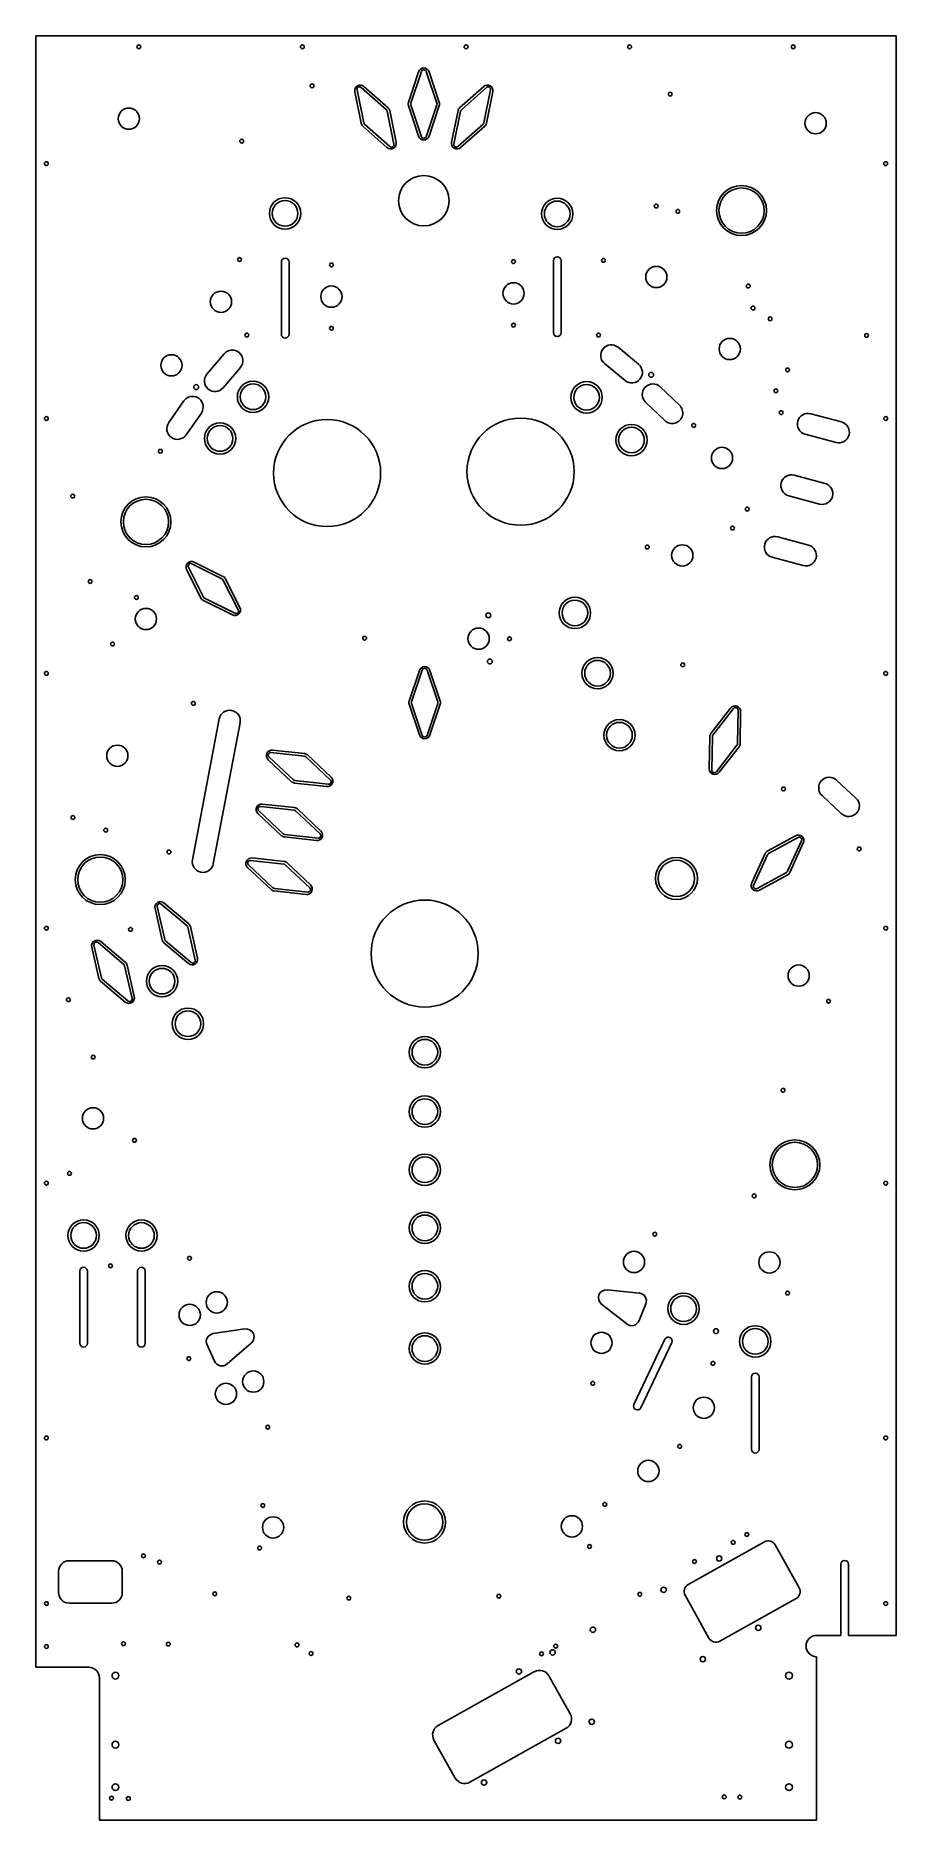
# Model space of a CAD drawing. Extents: x 247.1 to 267.3, y 512.4 to 554.4.
import ezdxf

# ---------------------------------------------------------------- set-up
doc = ezdxf.new("R2010")
doc.units = 0
doc.header["$MEASUREMENT"] = 0
for name, color, linetype in [('DF500', 5, 'CONTINUOUS'), ('MIRCO_250', 4, 'CONTINUOUS'), ('MIRCO_500', 4, 'CONTINUOUS')]:
    doc.layers.add(name, color=color, linetype=linetype)

msp = doc.modelspace()

# ---------------------------------------------------------------- linework, layer by layer
at = {"layer": 'DF500', "color": 5, "linetype": 'CONTINUOUS'}
for p, q in [((247.056, 554.394), (247.056, 515.985)), ((247.056, 554.394), (267.305, 554.394)), ((267.305, 554.394), (267.306, 516.735)), ((259.237, 549.101), (259.237, 547.401)), ((259.417, 549.101), (259.417, 547.401)), ((252.836, 549.067), (252.836, 547.367)), ((253.016, 549.067), (253.016, 547.367)), ((260.758, 547.06), (261.241, 546.662)), ((251.085, 546.429), (251.49, 546.906)), ((251.871, 546.582), (251.466, 546.106)), ((260.922, 546.276), (260.44, 546.674)), ((250.185, 545.285), (250.542, 545.798)), ((261.858, 545.335), (261.406, 545.766)), ((261.752, 546.128), (262.204, 545.696)), ((250.953, 545.512), (250.596, 544.999)), ((265.292, 545.495), (266.017, 545.301)), ((265.163, 545.012), (265.887, 544.818)), ((264.904, 544.047), (265.629, 543.852)), ((264.775, 543.564), (265.499, 543.369)), ((264.516, 542.598), (265.241, 542.404)), ((264.387, 542.115), (265.111, 541.921)), ((251.373, 538.312), (250.744, 534.996)), ((251.864, 538.218), (251.235, 534.903)), ((266.017, 536.08), (265.559, 536.505)), ((265.899, 536.871), (266.357, 536.446)), ((248.093, 525.313), (248.093, 523.613)), ((248.273, 525.313), (248.273, 523.613)), ((249.454, 525.312), (249.454, 523.612)), ((249.634, 525.312), (249.634, 523.612)), ((261.255, 524.796), (260.502, 524.869)), ((260.368, 524.535), (260.963, 524.067)), ((261.252, 524.145), (261.411, 524.54)), ((251.979, 523.949), (251.231, 523.839)), ((251.088, 523.575), (251.266, 523.188)), ((251.559, 523.125), (252.13, 523.622)), ((261.859, 523.706), (261.131, 522.17)), ((262.022, 523.629), (261.294, 522.093)), ((263.897, 522.819), (263.897, 521.119)), ((264.077, 522.819), (264.077, 521.119)), ((264.201, 518.937), (262.407, 517.934)), ((265.02, 517.858), (264.456, 518.865)), ((247.844, 518.494), (248.842, 518.494)), ((247.594, 517.744), (247.594, 518.244)), ((249.092, 518.244), (249.092, 517.744)), ((266.001, 518.41), (266.001, 516.735)), ((266.181, 518.41), (266.181, 516.735)), ((262.335, 517.679), (262.898, 516.672)), ((263.153, 516.6), (264.947, 517.603)), ((248.842, 517.494), (247.844, 517.494)), ((265.431, 516.735), (266.001, 516.735)), ((266.181, 516.735), (267.306, 516.735)), ((248.306, 515.985), (247.056, 515.985)), ((265.431, 516.235), (265.431, 512.383)), ((248.556, 512.383), (248.556, 515.735)), ((258.791, 515.882), (256.523, 514.613)), ((259.633, 514.889), (259.132, 515.785)), ((256.427, 514.273), (256.928, 513.376)), ((257.268, 513.28), (259.537, 514.549)), ((248.556, 512.383), (265.431, 512.383))]:
    msp.add_line(p, q, dxfattribs=at)
for centre, radius in [((249.481, 554.133), 0.0445), ((253.331, 554.133), 0.0445), ((257.181, 554.133), 0.0445), ((261.031, 554.133), 0.0445), ((264.881, 554.133), 0.0445), ((253.557, 553.213), 0.0445), ((261.985, 553.02), 0.0445), ((249.247, 552.441), 0.25), ((265.407, 552.334), 0.25), ((251.902, 551.911), 0.0445), ((247.306, 551.383), 0.0445), ((267.056, 551.383), 0.0445), ((256.188, 550.509), 0.594), ((261.655, 550.385), 0.0445), ((262.163, 550.258), 0.0445), ((251.851, 549.125), 0.0445), ((258.299, 549.075), 0.0445), ((260.416, 549.105), 0.0445), ((254.014, 548.998), 0.0445), ((261.66, 548.714), 0.25), ((251.414, 548.13), 0.25), ((254.014, 548.252), 0.25), ((258.299, 548.328), 0.25), ((263.823, 548.501), 0.0445), ((263.935, 547.983), 0.0445), ((254.014, 547.506), 0.0445), ((258.299, 547.582), 0.0445), ((264.336, 547.729), 0.0445), ((252.024, 547.348), 0.0445), ((260.3, 547.348), 0.0445), ((263.387, 547.018), 0.25), ((266.606, 547.338), 0.0445), ((250.25, 546.634), 0.25), ((250.83, 546.122), 0.0575), ((261.537, 546.412), 0.0575), ((264.747, 546.526), 0.0445), ((264.473, 546.033), 0.0445), ((247.306, 545.383), 0.0445), ((253.912, 544.099), 1.26), ((258.464, 544.132), 1.26), ((264.595, 545.521), 0.0445), ((267.056, 545.383), 0.0445), ((262.539, 545.221), 0.0445), ((249.988, 544.612), 0.0445), ((263.204, 544.454), 0.25), ((247.926, 543.556), 0.0445), ((263.798, 543.251), 0.0445), ((263.453, 542.804), 0.0445), ((261.447, 542.357), 0.0445), ((262.27, 542.159), 0.25), ((248.338, 541.545), 0.0445), ((249.424, 541.169), 0.0445), ((249.649, 540.663), 0.25), ((257.705, 540.748), 0.0575), ((257.477, 540.2), 0.25), ((248.861, 540.073), 0.0445), ((254.796, 540.21), 0.0445), ((258.203, 540.195), 0.0445), ((257.741, 539.661), 0.0575), ((262.28, 539.585), 0.0445), ((247.306, 539.383), 0.0445), ((267.056, 539.383), 0.0445), ((250.765, 538.676), 0.0445), ((248.977, 537.443), 0.25), ((264.651, 536.661), 0.0445), ((247.932, 535.991), 0.0445), ((248.703, 535.691), 0.0445), ((266.433, 535.249), 0.0445), ((250.191, 535.178), 0.0445), ((256.207, 532.787), 1.26), ((247.306, 533.383), 0.0445), ((249.287, 533.356), 0.0445), ((267.056, 533.383), 0.0445), ((265.009, 532.269), 0.25), ((247.825, 531.7), 0.0445), ((265.712, 531.665), 0.0445), ((248.409, 530.35), 0.0445), ((264.641, 529.568), 0.0445), ((248.404, 528.908), 0.25), ((249.379, 528.39), 0.0445), ((247.306, 527.383), 0.0445), ((247.85, 527.613), 0.0445), ((267.056, 527.383), 0.0445), ((263.96, 527.08), 0.0445), ((261.625, 526.181), 0.0445), ((250.673, 525.613), 0.0445), ((261.133, 525.527), 0.25), ((264.321, 525.516), 0.25), ((248.815, 525.435), 0.0445), ((251.316, 524.575), 0.25), ((264.747, 524.795), 0.0445), ((250.68, 524.281), 0.25), ((263.062, 523.897), 0.0575), ((260.369, 523.623), 0.25), ((250.658, 523.252), 0.0445), ((262.991, 523.14), 0.0445), ((251.532, 522.422), 0.25), ((252.174, 522.711), 0.25), ((260.163, 522.668), 0.0445), ((262.777, 522.094), 0.25), ((247.306, 521.383), 0.0445), ((252.516, 521.637), 0.0445), ((267.056, 521.383), 0.0445), ((262.209, 521.185), 0.0445), ((261.472, 520.607), 0.25), ((252.399, 519.794), 0.0445), ((260.447, 519.82), 0.0445), ((252.641, 519.277), 0.25), ((259.673, 519.302), 0.25), ((260.088, 518.829), 0.0445), ((263.467, 518.926), 0.0445), ((263.79, 519.111), 0.0445), ((249.591, 518.61), 0.0445), ((249.968, 518.463), 0.0445), ((252.324, 518.793), 0.0445), ((262.556, 518.475), 0.0445), ((263.138, 518.546), 0.0625), ((251.269, 517.715), 0.0445), ((254.423, 517.614), 0.0445), ((257.954, 517.659), 0.0445), ((261.269, 517.704), 0.0445), ((247.306, 517.485), 0.0445), ((267.056, 517.485), 0.0445), ((260.167, 516.87), 0.0625), ((264.059, 516.913), 0.0625), ((247.306, 516.473), 0.0445), ((249.12, 516.54), 0.0445), ((250.175, 516.531), 0.0445), ((253.205, 516.511), 0.0445), ((253.534, 516.309), 0.0445), ((258.959, 516.302), 0.0445), ((259.291, 516.481), 0.0445), ((258.425, 515.887), 0.0625), ((248.931, 515.788), 0.08), ((264.781, 515.788), 0.08), ((248.931, 514.163), 0.08), ((259.347, 514.254), 0.0625), ((264.781, 514.163), 0.08), ((248.931, 513.163), 0.08), ((257.605, 513.272), 0.0625), ((263.258, 512.935), 0.0445), ((263.626, 512.93), 0.0445), ((264.781, 513.163), 0.08), ((248.839, 512.905), 0.0445), ((249.235, 512.896), 0.0445)]:
    msp.add_circle(centre, radius, dxfattribs=at)
for centre, radius, start, end in [((252.926, 549.067), 0.09, 0, 180), ((259.327, 549.101), 0.09, 0, 180), ((251.68, 546.744), 0.25, -40.3645, 139.6355), ((252.926, 547.367), 0.09, 180, 0), ((259.327, 547.401), 0.09, 180, 0), ((260.599, 546.867), 0.25, 50.4862, -129.5138), ((261.081, 546.469), 0.25, -129.5138, 50.4862), ((251.276, 546.267), 0.25, 139.6355, -40.3645), ((261.579, 545.947), 0.25, 46.3169, -133.6831), ((250.748, 545.655), 0.25, -34.8409, 145.1591), ((262.031, 545.515), 0.25, -133.6831, 46.3169), ((265.228, 545.254), 0.25, 75.0066, -104.9934), ((250.391, 545.142), 0.25, 145.1591, -34.8409), ((265.952, 545.06), 0.25, -104.9934, 75.0066), ((264.839, 543.805), 0.25, 75.0066, -104.9934), ((265.564, 543.611), 0.25, -104.9934, 75.0066), ((264.451, 542.356), 0.25, 75.0066, -104.9934), ((265.176, 542.162), 0.25, -104.9934, 75.0066), ((251.619, 538.265), 0.25, -10.7477, 169.2523), ((265.729, 536.688), 0.25, 47.0953, -132.9047), ((266.187, 536.263), 0.25, -132.9047, 47.0953), ((250.989, 534.949), 0.25, 169.2523, -10.7477), ((248.183, 525.313), 0.09, 0, 180), ((249.544, 525.312), 0.09, 0, 180), ((260.484, 524.682), 0.188, 84.4709, -128.2012), ((261.237, 524.609), 0.188, -21.8651, 84.4709), ((252.007, 523.763), 0.188, -48.9479, 98.38), ((261.078, 524.215), 0.188, -128.2012, -21.8651), ((248.183, 523.613), 0.09, 180, 0), ((249.544, 523.612), 0.09, 180, 0), ((251.258, 523.653), 0.188, 98.38, -155.2839), ((261.941, 523.668), 0.09, -25.3483, 154.6517), ((251.436, 523.267), 0.188, -155.2839, -48.9479), ((263.987, 522.819), 0.09, 0, 180), ((261.213, 522.132), 0.09, 154.6517, -25.3483), ((263.987, 521.119), 0.09, 180, 0), ((264.293, 518.773), 0.188, 29.2092, 119.2092), ((247.844, 518.244), 0.25, 90, 180), ((248.842, 518.244), 0.25, 0, 90), ((266.091, 518.41), 0.09, 0, 180), ((247.844, 517.744), 0.25, 180, -90), ((248.842, 517.744), 0.25, -90, 0), ((262.499, 517.77), 0.188, 119.2092, -150.7908), ((264.856, 517.766), 0.188, -60.7908, 29.2092), ((263.062, 516.763), 0.188, -150.7908, -60.7908), ((265.431, 516.485), 0.25, 90, -90), ((248.306, 515.735), 0.25, 0, 90), ((258.913, 515.663), 0.25, 29.2092, 119.2092), ((259.415, 514.767), 0.25, -60.7908, 29.2092), ((256.645, 514.395), 0.25, 119.2092, -150.7908), ((257.146, 513.498), 0.25, -150.7908, -60.7908)]:
    msp.add_arc(centre, radius, start, end, dxfattribs=at)
msp.add_ellipse((261.831, 517.809), major_axis=(0.0625, 0.0008), ratio=1, dxfattribs=at)
for centre in [(259.218, 516.335), (262.753, 516.176), (260.14, 514.702)]:
    msp.add_ellipse(centre, major_axis=(-0.0008, 0.0625), ratio=1, start_param=4.712389, end_param=10.995574, dxfattribs=at)
at = {"layer": 'MIRCO_250', "color": 3, "linetype": 'CONTINUOUS'}
for p, q in [((256.064, 553.544), (255.824, 552.824)), ((256.312, 553.545), (256.553, 552.824)), ((254.563, 553.076), (254.716, 552.332)), ((254.778, 553.2), (255.347, 552.696)), ((257.599, 553.2), (257.031, 552.696)), ((257.814, 553.076), (257.662, 552.332)), ((255.385, 552.631), (255.536, 551.886)), ((255.824, 552.748), (256.064, 552.028)), ((256.553, 552.748), (256.312, 552.028)), ((256.993, 552.63), (256.841, 551.887)), ((254.753, 552.266), (255.321, 551.763)), ((257.624, 552.266), (257.055, 551.762)), ((250.781, 542.002), (251.462, 541.666)), ((250.607, 541.826), (250.949, 541.149)), ((251.516, 541.613), (251.858, 540.935)), ((251.003, 541.095), (251.684, 540.759)), ((256.083, 539.451), (255.843, 538.731)), ((256.331, 539.452), (256.572, 538.731)), ((255.843, 538.655), (256.083, 537.935)), ((256.572, 538.655), (256.331, 537.935)), ((263.408, 538.567), (262.943, 537.967)), ((263.642, 538.485), (263.631, 537.726)), ((262.918, 537.895), (262.906, 537.136)), ((252.525, 537.351), (253.078, 536.831)), ((252.628, 537.576), (253.383, 537.493)), ((253.452, 537.462), (254.006, 536.941)), ((263.605, 537.654), (263.14, 537.054)), ((253.147, 536.8), (253.902, 536.716)), ((252.284, 536.082), (252.837, 535.562)), ((252.388, 536.307), (253.143, 536.224)), ((253.212, 536.193), (253.765, 535.672)), ((252.906, 535.531), (253.661, 535.447)), ((264.936, 535.558), (264.27, 535.194)), ((265.118, 535.39), (264.804, 534.698)), ((252.043, 534.813), (252.597, 534.293)), ((252.147, 535.038), (252.902, 534.955)), ((252.971, 534.924), (253.524, 534.403)), ((264.219, 535.139), (263.904, 534.448)), ((264.753, 534.642), (264.086, 534.279)), ((250.075, 533.975), (250.655, 533.485)), ((252.666, 534.262), (253.42, 534.178)), ((249.863, 533.846), (250.033, 533.106)), ((250.695, 533.42), (250.863, 532.679)), ((248.375, 532.941), (248.544, 532.201)), ((248.587, 533.07), (249.167, 532.579)), ((250.072, 533.041), (250.651, 532.55)), ((249.206, 532.515), (249.375, 531.774)), ((248.583, 532.136), (249.163, 531.645))]:
    msp.add_line(p, q, dxfattribs=at)
for centre, radius in [((263.665, 550.277), 0.588), ((252.923, 550.211), 0.369), ((259.327, 550.2), 0.369), ((252.169, 545.894), 0.369), ((260.018, 545.881), 0.369), ((251.393, 544.913), 0.369), ((261.074, 544.876), 0.369), ((249.65, 542.949), 0.588), ((259.744, 540.805), 0.369), ((260.276, 539.387), 0.369), ((260.792, 537.927), 0.369), ((248.575, 534.527), 0.588), ((262.132, 534.555), 0.495), ((250.028, 532.137), 0.369), ((250.638, 531.135), 0.369), ((256.212, 530.464), 0.369), ((256.212, 529.067), 0.369), ((264.919, 527.813), 0.588), ((256.212, 527.698), 0.369), ((248.183, 526.151), 0.369), ((249.544, 526.15), 0.369), ((256.212, 526.329), 0.369), ((256.212, 524.955), 0.369), ((262.299, 524.426), 0.369), ((263.987, 523.657), 0.369), ((256.212, 523.489), 0.369), ((256.206, 519.405), 0.495)]:
    msp.add_circle(centre, radius, dxfattribs=at)
for centre, radius, start, end in [((256.188, 553.503), 0.131, 18.4908, 161.5753), ((254.691, 553.102), 0.131, 48.4908, -168.4247), ((257.685, 553.102), 0.131, -11.5078, 131.5767), ((255.267, 552.607), 0.12, 11.5064, 48.4908), ((255.938, 552.786), 0.12, 161.5751, -161.5779), ((256.44, 552.786), 0.12, -18.4936, 18.4908), ((257.111, 552.606), 0.12, 131.5765, 168.4235), ((254.833, 552.356), 0.12, -168.4249, -131.5779), ((257.545, 552.355), 0.12, -48.4922, -11.5078), ((255.408, 551.86), 0.131, -131.5776, 11.5064), ((256.188, 552.069), 0.131, -161.5776, -18.4936), ((256.969, 551.86), 0.131, 168.4238, -48.4922), ((250.723, 541.885), 0.131, 63.7438, -153.1717), ((251.41, 541.559), 0.12, 26.7595, 63.7438), ((251.057, 541.203), 0.12, -153.1718, -116.3249), ((251.742, 540.876), 0.131, -116.3246, 26.7594), ((256.207, 539.41), 0.131, 18.4908, 161.5753), ((255.957, 538.693), 0.12, 161.5751, -161.5779), ((256.459, 538.693), 0.12, -18.4936, 18.4908), ((263.511, 538.487), 0.131, -0.832, 142.2525), ((256.207, 537.976), 0.131, -161.5776, -18.4936), ((263.038, 537.893), 0.12, 142.2524, 179.0993), ((252.614, 537.446), 0.131, 83.7438, -133.1717), ((253.37, 537.374), 0.12, 46.7594, 83.7438), ((263.511, 537.727), 0.12, -37.8163, -0.832), ((253.916, 536.846), 0.131, -96.3246, 46.7594), ((263.036, 537.134), 0.131, 179.0996, -37.8164), ((253.161, 536.919), 0.12, -133.1719, -96.3249), ((252.373, 536.177), 0.131, 83.7438, -133.1717), ((253.13, 536.105), 0.12, 46.7594, 83.7438), ((253.675, 535.577), 0.131, -96.3246, 46.7594), ((252.92, 535.65), 0.12, -133.1719, -96.3249), ((264.999, 535.444), 0.131, -24.4126, 118.672), ((252.132, 534.908), 0.131, 83.7438, -133.1717), ((252.889, 534.836), 0.12, 46.7594, 83.7438), ((264.328, 535.089), 0.12, 118.6718, 155.5187), ((253.434, 534.308), 0.131, -96.3246, 46.7594), ((264.023, 534.393), 0.131, 155.5191, -61.3969), ((264.695, 534.747), 0.12, -61.3969, -24.4126), ((249.991, 533.875), 0.131, 49.793, -167.1225), ((252.679, 534.381), 0.12, -133.1718, -96.3249), ((250.578, 533.393), 0.12, 12.8086, 49.793), ((248.502, 532.97), 0.131, 49.793, -167.1225), ((250.15, 533.133), 0.12, -167.1227, -130.2758), ((249.089, 532.488), 0.12, 12.8086, 49.793), ((250.736, 532.65), 0.131, -130.2754, 12.8086), ((248.661, 532.228), 0.12, -167.1227, -130.2758), ((249.247, 531.745), 0.131, -130.2754, 12.8086)]:
    msp.add_arc(centre, radius, start, end, dxfattribs=at)
at = {"layer": 'MIRCO_500', "color": 5, "linetype": 'CONTINUOUS'}
for p, q in [((256.132, 553.555), (255.882, 552.805)), ((256.244, 553.555), (256.495, 552.805)), ((254.617, 553.119), (254.775, 552.344)), ((254.714, 553.175), (255.306, 552.651)), ((257.663, 553.175), (257.071, 552.65)), ((257.76, 553.119), (257.602, 552.344)), ((255.325, 552.618), (255.483, 551.843)), ((255.882, 552.768), (256.132, 552.017)), ((256.495, 552.768), (256.244, 552.017)), ((257.053, 552.618), (256.894, 551.843)), ((254.794, 552.312), (255.386, 551.787)), ((257.584, 552.312), (256.991, 551.787)), ((250.726, 541.962), (251.435, 541.611)), ((250.647, 541.882), (251.004, 541.176)), ((251.462, 541.585), (251.818, 540.879)), ((251.03, 541.15), (251.739, 540.799)), ((256.151, 539.462), (255.901, 538.712)), ((256.263, 539.462), (256.514, 538.712)), ((255.901, 538.675), (256.151, 537.924)), ((256.514, 538.675), (256.263, 537.924)), ((263.475, 538.555), (262.991, 537.929)), ((263.581, 538.518), (263.569, 537.727)), ((262.979, 537.894), (262.966, 537.103)), ((252.543, 537.417), (253.12, 536.876)), ((252.59, 537.519), (253.377, 537.433)), ((253.411, 537.417), (253.987, 536.875)), ((263.557, 537.691), (263.072, 537.066)), ((253.154, 536.86), (253.94, 536.773)), ((252.302, 536.148), (252.879, 535.607)), ((252.349, 536.25), (253.136, 536.164)), ((253.17, 536.148), (253.746, 535.606)), ((252.913, 535.591), (253.699, 535.504)), ((264.994, 535.52), (264.3, 535.141)), ((265.076, 535.444), (264.749, 534.723)), ((252.061, 534.879), (252.638, 534.338)), ((252.108, 534.981), (252.895, 534.895)), ((252.929, 534.879), (253.505, 534.337)), ((264.274, 535.113), (263.947, 534.393)), ((264.723, 534.696), (264.029, 534.317)), ((252.672, 534.322), (253.458, 534.235)), ((249.916, 533.891), (250.092, 533.12)), ((250.011, 533.949), (250.616, 533.438)), ((250.635, 533.406), (250.811, 532.634)), ((248.427, 532.986), (248.604, 532.214)), ((248.523, 533.044), (249.127, 532.533)), ((250.111, 533.088), (250.715, 532.576)), ((249.147, 532.501), (249.322, 531.729)), ((248.623, 532.183), (249.226, 531.671))]:
    msp.add_line(p, q, dxfattribs=at)
for centre, radius in [((263.665, 550.277), 0.532), ((252.923, 550.211), 0.302), ((259.327, 550.2), 0.302), ((252.169, 545.894), 0.302), ((260.018, 545.881), 0.302), ((251.393, 544.913), 0.302), ((261.074, 544.876), 0.302), ((249.65, 542.949), 0.532), ((259.744, 540.805), 0.302), ((260.276, 539.387), 0.302), ((260.792, 537.927), 0.302), ((248.575, 534.527), 0.532), ((262.132, 534.555), 0.428), ((250.028, 532.137), 0.302), ((250.638, 531.135), 0.302), ((256.212, 530.464), 0.302), ((256.212, 529.067), 0.302), ((264.919, 527.813), 0.532), ((256.212, 527.698), 0.302), ((248.183, 526.151), 0.302), ((249.544, 526.15), 0.302), ((256.212, 526.329), 0.302), ((256.212, 524.955), 0.302), ((262.299, 524.426), 0.302), ((263.987, 523.657), 0.302), ((256.212, 523.489), 0.302), ((256.206, 519.405), 0.428)]:
    msp.add_circle(centre, radius, dxfattribs=at)
for centre, radius, start, end in [((256.188, 553.537), 0.059, 18.4221, 161.5751), ((255.267, 552.607), 0.0588, 11.5064, 48.4908), ((255.938, 552.786), 0.059, 161.5751, -161.5779), ((256.44, 552.786), 0.0588, -18.4936, 18.4908), ((257.545, 552.356), 0.0588, -48.4922, -11.5078), ((256.188, 552.036), 0.059, -161.5092, -18.4936), ((251.409, 541.559), 0.0588, 26.7594, 63.7438), ((256.459, 538.693), 0.0588, -18.4936, 18.4908), ((253.37, 537.374), 0.0588, 46.7594, 83.7438), ((263.511, 537.727), 0.0588, -37.8163, -0.832), ((253.129, 536.105), 0.0588, 46.7594, 83.7438), ((252.889, 534.836), 0.0588, 46.7594, 83.7438), ((264.695, 534.748), 0.0588, -61.3969, -24.4125), ((250.578, 533.393), 0.0588, 12.8086, 49.793), ((249.089, 532.488), 0.0588, 12.8086, 49.793)]:
    msp.add_arc(centre, radius, start, end, dxfattribs=at)
at = {"layer": 'MIRCO_500', "color": 5, "linetype": 'CONTINUOUS', "extrusion": (0, 0, -1)}
for centre, major_axis, start_param, end_param in [((254.674, 553.131), (-0.0118, 0.0578), 4.712389, 7.21088), ((257.702, 553.131), (0.0441, 0.0392), 4.712389, 7.21088), ((255.425, 551.831), (0.0578, 0.0118), 0, 2.496094), ((256.952, 551.831), (0.0391, -0.0442), 0, 2.496094), ((250.7, 541.909), (-0.0266, 0.0526), 4.712389, 7.21088), ((251.766, 540.852), (0.0527, 0.0266), 0, 2.496094), ((256.207, 539.444), (0.0186, 0.056), 4.712389, 7.21088), ((263.522, 538.519), (0.0361, 0.0466), 4.712389, 7.21088), ((256.207, 537.943), (0.056, -0.0187), 0, 2.496094), ((252.584, 537.46), (-0.043, 0.0404), 4.712389, 7.21088), ((263.025, 537.102), (0.0466, -0.0362), 0, 2.496094), ((253.947, 536.832), (0.0404, 0.043), 0, 2.496094), ((252.343, 536.191), (-0.043, 0.0404), 4.712389, 7.21088), ((253.706, 535.563), (0.0404, 0.043), 0, 2.496094), ((265.022, 535.468), (0.0518, 0.0283), 4.712389, 7.21088), ((252.102, 534.922), (-0.043, 0.0404), 4.712389, 7.21088), ((264, 534.369), (0.0283, -0.0518), 0, 2.496094), ((253.465, 534.294), (0.0404, 0.043), 0, 2.496094), ((249.973, 533.904), (-0.0131, 0.0575), 4.712389, 7.21088), ((248.485, 532.999), (-0.0131, 0.0575), 4.712389, 7.21088), ((250.753, 532.621), (0.0576, 0.0131), 0, 2.496094), ((249.265, 531.716), (0.0576, 0.0131), 0, 2.496094)]:
    msp.add_ellipse(centre, major_axis=major_axis, ratio=1, start_param=start_param, end_param=end_param, dxfattribs=at)
at = {"layer": 'MIRCO_500', "color": 5, "linetype": 'CONTINUOUS'}
for centre, major_axis in [((257.111, 552.606), (-0.0442, -0.0392)), ((254.833, 552.356), (0.0118, -0.0578)), ((251.057, 541.203), (0.0266, -0.0527)), ((255.957, 538.693), (-0.0187, -0.056)), ((263.038, 537.893), (-0.0361, -0.0467)), ((253.161, 536.919), (0.0431, -0.0404)), ((252.92, 535.65), (0.0431, -0.0404)), ((264.328, 535.089), (-0.0518, -0.0283)), ((252.679, 534.381), (0.0431, -0.0404)), ((250.15, 533.133), (0.0132, -0.0576)), ((248.661, 532.228), (0.0132, -0.0576))]:
    msp.add_ellipse(centre, major_axis=major_axis, ratio=1, start_param=4.712389, end_param=5.35549, dxfattribs=at)

doc.saveas('drawing.dxf')
